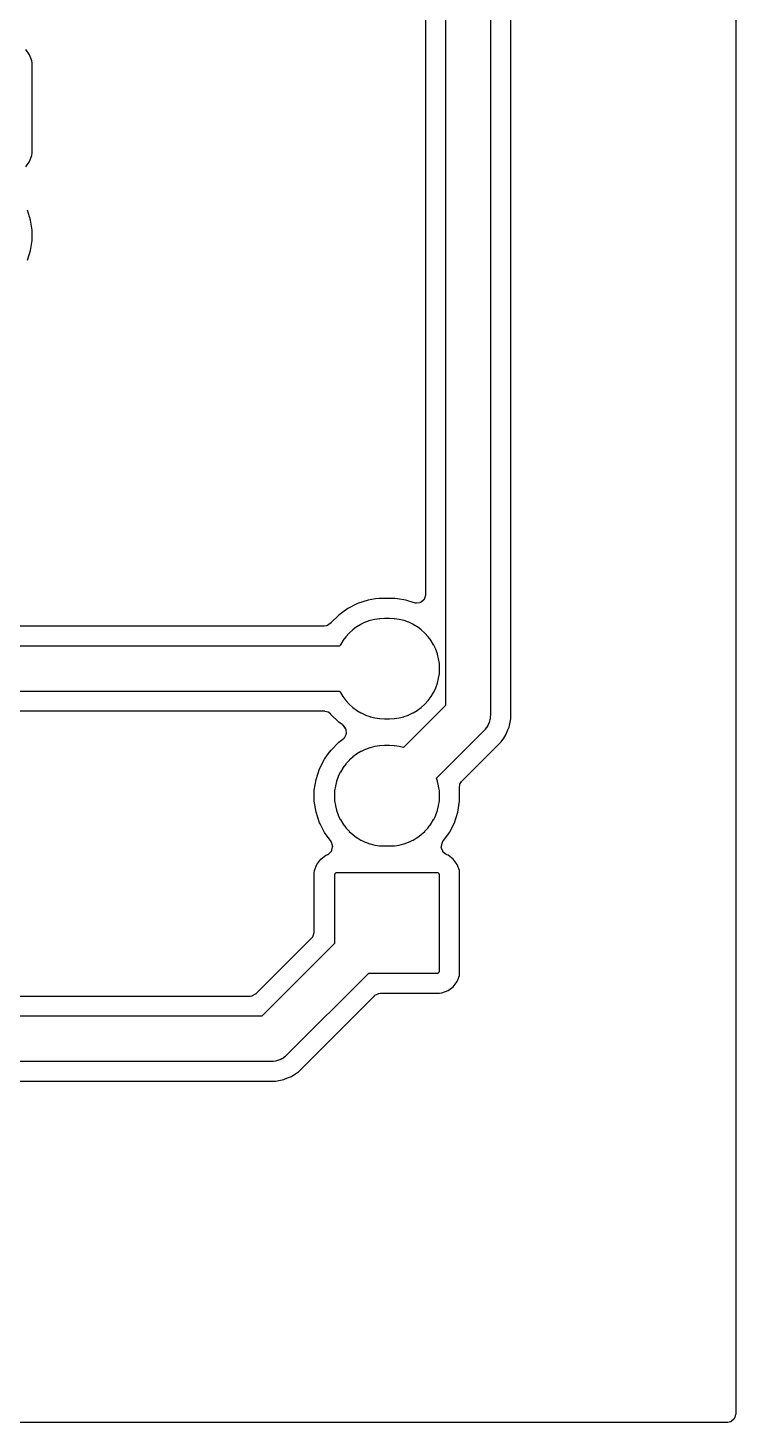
# Model space of a CAD drawing. Header units: metres. Extents: x 60.5 to 129.5, y -129.5 to -80.5.
# Drawn here: x 115.41 to 129.55, y -129.55 to -101.7 of the extents above; entities that cross this region are included whole.
import ezdxf

# ---------------------------------------------------------------- set-up
doc = ezdxf.new("R2010")
doc.units = ezdxf.units.M

msp = doc.modelspace()

# ---------------------------------------------------------------- linework, layer by layer
for points in [[(60.625, -129.549), (129.375, -129.549), (129.377, -129.549), (129.378, -129.549), (129.379, -129.549), (129.38, -129.549), (129.381, -129.549), (129.383, -129.549), (129.384, -129.549), (129.385, -129.549), (129.386, -129.548), (129.438, -129.537), (129.439, -129.537), (129.44, -129.537), (129.441, -129.536), (129.442, -129.536), (129.444, -129.535), (129.445, -129.535), (129.446, -129.535), (129.447, -129.534), (129.448, -129.534), (129.449, -129.533), (129.451, -129.532), (129.452, -129.532), (129.453, -129.531), (129.454, -129.531), (129.455, -129.53), (129.456, -129.529), (129.457, -129.528), (129.458, -129.528), (129.459, -129.527), (129.46, -129.526), (129.513, -129.48), (129.513, -129.48), (129.514, -129.479), (129.515, -129.478), (129.516, -129.477), (129.517, -129.476), (129.518, -129.475), (129.519, -129.474), (129.519, -129.473), (129.52, -129.472), (129.521, -129.471), (129.522, -129.47), (129.522, -129.469), (129.523, -129.468), (129.523, -129.467), (129.524, -129.466), (129.525, -129.465), (129.525, -129.464), (129.526, -129.462), (129.526, -129.461), (129.527, -129.46), (129.527, -129.459), (129.527, -129.458), (129.528, -129.457), (129.547, -129.39), (129.548, -129.388), (129.548, -129.387), (129.548, -129.386), (129.549, -129.385), (129.549, -129.384), (129.549, -129.383), (129.549, -129.381), (129.549, -129.38), (129.549, -129.379), (129.549, -129.378), (129.549, -129.377), (129.549, -129.375), (129.549, -80.625)], [(100.233, -122.741), (120.354, -122.741), (120.518, -122.708), (120.595, -122.676), (120.673, -122.644), (120.759, -122.586), (120.812, -122.551), (122.329, -121.034), (122.33, -121.033), (122.331, -121.032), (122.331, -121.032), (122.332, -121.031), (122.333, -121.03), (122.334, -121.029), (122.335, -121.029), (122.336, -121.028), (122.337, -121.027), (122.338, -121.027), (122.339, -121.026), (122.34, -121.025), (122.402, -120.992), (122.403, -120.991), (122.404, -120.991), (122.405, -120.99), (122.406, -120.99), (122.407, -120.989), (122.408, -120.989), (122.409, -120.988), (122.411, -120.988), (122.412, -120.988), (122.413, -120.987), (122.414, -120.987), (122.415, -120.987), (122.417, -120.987), (122.418, -120.986), (122.419, -120.986), (122.42, -120.986), (122.447, -120.983), (122.448, -120.983), (122.449, -120.983), (122.451, -120.983), (122.452, -120.983), (123.625, -120.983), (123.676, -120.978), (123.798, -120.932), (123.902, -120.854), (123.979, -120.751), (124.025, -120.628), (124.03, -120.578), (124.03, -118.582), (124.025, -118.532), (123.979, -118.409), (123.902, -118.306), (123.798, -118.228), (123.777, -118.22), (123.776, -118.22), (123.775, -118.219), (123.774, -118.219), (123.773, -118.218), (123.772, -118.218), (123.77, -118.217), (123.769, -118.217), (123.768, -118.216), (123.767, -118.215), (123.766, -118.215), (123.765, -118.214), (123.764, -118.213), (123.709, -118.171), (123.708, -118.171), (123.707, -118.17), (123.706, -118.169), (123.705, -118.168), (123.704, -118.167), (123.703, -118.167), (123.702, -118.166), (123.701, -118.165), (123.7, -118.164), (123.7, -118.163), (123.699, -118.162), (123.698, -118.161), (123.697, -118.16), (123.697, -118.159), (123.696, -118.158), (123.695, -118.157), (123.695, -118.156), (123.694, -118.155), (123.694, -118.153), (123.693, -118.152), (123.693, -118.151), (123.692, -118.15), (123.692, -118.149), (123.667, -118.083), (123.667, -118.082), (123.666, -118.081), (123.666, -118.08), (123.666, -118.079), (123.665, -118.078), (123.665, -118.076), (123.665, -118.075), (123.665, -118.074), (123.665, -118.073), (123.664, -118.071), (123.664, -118.07), (123.664, -118.069), (123.664, -118.068), (123.664, -118.066), (123.664, -118.065), (123.664, -118.064), (123.664, -118.063), (123.664, -118.061), (123.664, -118.06), (123.665, -118.059), (123.665, -118.058), (123.665, -118.057), (123.665, -118.055), (123.68, -117.987), (123.68, -117.986), (123.681, -117.985), (123.681, -117.983), (123.681, -117.982), (123.682, -117.981), (123.682, -117.98), (123.683, -117.979), (123.683, -117.978), (123.684, -117.976), (123.684, -117.975), (123.685, -117.974), (123.685, -117.973), (123.686, -117.972), (123.687, -117.971), (123.695, -117.958), (123.696, -117.957), (123.696, -117.956), (123.697, -117.955), (123.827, -117.775), (123.928, -117.579), (123.996, -117.369), (124.03, -117.15), (124.03, -116.93), (124.026, -116.899), (124.025, -116.897), (124.025, -116.896), (124.025, -116.895), (124.025, -116.894), (124.025, -116.893), (124.025, -116.892), (124.025, -116.89), (124.025, -116.889), (124.025, -116.888), (124.025, -116.887), (124.025, -116.886), (124.025, -116.884), (124.034, -116.815), (124.035, -116.814), (124.035, -116.813), (124.035, -116.811), (124.035, -116.81), (124.036, -116.809), (124.036, -116.808), (124.036, -116.807), (124.037, -116.805), (124.037, -116.804), (124.037, -116.803), (124.038, -116.802), (124.038, -116.801), (124.039, -116.8), (124.039, -116.799), (124.04, -116.798), (124.041, -116.796), (124.041, -116.795), (124.042, -116.794), (124.043, -116.793), (124.068, -116.756), (124.069, -116.755), (124.07, -116.754), (124.071, -116.753), (124.071, -116.752), (124.072, -116.751), (124.073, -116.75), (124.074, -116.749), (124.074, -116.748), (124.862, -115.961), (124.91, -115.889), (124.955, -115.822), (124.995, -115.724), (125.019, -115.667), (125.052, -115.503), (125.052, -89.117)], [(123.751, -89.387), (123.751, -115.233), (122.906, -116.077), (122.825, -116.057), (122.824, -116.057), (122.823, -116.057), (122.822, -116.057), (122.821, -116.056), (122.728, -116.043), (122.727, -116.042), (122.726, -116.042), (122.725, -116.042), (122.723, -116.042), (122.63, -116.038), (122.629, -116.038), (122.627, -116.038), (122.533, -116.038), (122.531, -116.038), (122.53, -116.038), (122.437, -116.042), (122.435, -116.042), (122.434, -116.042), (122.433, -116.042), (122.432, -116.043), (122.339, -116.056), (122.338, -116.057), (122.337, -116.057), (122.336, -116.057), (122.335, -116.057), (122.244, -116.08), (122.243, -116.08), (122.241, -116.081), (122.24, -116.081), (122.239, -116.081), (122.151, -116.113), (122.15, -116.113), (122.149, -116.114), (122.148, -116.114), (122.147, -116.115), (122.062, -116.155), (122.061, -116.155), (122.06, -116.156), (122.059, -116.156), (122.058, -116.157), (121.978, -116.205), (121.977, -116.206), (121.976, -116.206), (121.975, -116.207), (121.974, -116.208), (121.898, -116.264), (121.897, -116.264), (121.897, -116.265), (121.896, -116.266), (121.895, -116.267), (121.825, -116.329), (121.825, -116.33), (121.824, -116.331), (121.823, -116.332), (121.822, -116.333), (121.759, -116.402), (121.758, -116.403), (121.758, -116.404), (121.757, -116.405), (121.756, -116.406), (121.7, -116.481), (121.7, -116.482), (121.699, -116.483), (121.698, -116.484), (121.698, -116.485), (121.65, -116.565), (121.649, -116.566), (121.648, -116.567), (121.648, -116.569), (121.647, -116.57), (121.607, -116.654), (121.607, -116.655), (121.606, -116.656), (121.606, -116.657), (121.605, -116.659), (121.574, -116.747), (121.574, -116.748), (121.573, -116.749), (121.573, -116.75), (121.573, -116.751), (121.55, -116.842), (121.55, -116.843), (121.549, -116.844), (121.549, -116.846), (121.549, -116.847), (121.535, -116.939), (121.535, -116.941), (121.535, -116.942), (121.535, -116.943), (121.535, -116.944), (121.53, -117.038), (121.53, -117.039), (121.53, -117.04), (121.53, -117.041), (121.53, -117.042), (121.535, -117.136), (121.535, -117.137), (121.535, -117.138), (121.535, -117.139), (121.535, -117.141), (121.549, -117.233), (121.549, -117.234), (121.549, -117.236), (121.55, -117.237), (121.55, -117.238), (121.573, -117.329), (121.573, -117.33), (121.573, -117.331), (121.574, -117.332), (121.574, -117.333), (121.605, -117.421), (121.606, -117.423), (121.606, -117.424), (121.607, -117.425), (121.607, -117.426), (121.647, -117.51), (121.648, -117.511), (121.648, -117.513), (121.649, -117.514), (121.65, -117.515), (121.698, -117.595), (121.698, -117.596), (121.699, -117.597), (121.7, -117.598), (121.7, -117.599), (121.756, -117.674), (121.757, -117.675), (121.758, -117.676), (121.758, -117.677), (121.759, -117.678), (121.822, -117.747), (121.823, -117.748), (121.824, -117.749), (121.825, -117.75), (121.825, -117.751), (121.895, -117.813), (121.896, -117.814), (121.897, -117.815), (121.897, -117.816), (121.898, -117.816), (121.974, -117.872), (121.975, -117.873), (121.976, -117.874), (121.977, -117.874), (121.978, -117.875), (122.058, -117.923), (122.059, -117.924), (122.06, -117.924), (122.061, -117.925), (122.062, -117.925), (122.147, -117.965), (122.148, -117.966), (122.149, -117.966), (122.15, -117.967), (122.151, -117.967), (122.239, -117.999), (122.24, -117.999), (122.241, -117.999), (122.243, -118), (122.244, -118), (122.335, -118.023), (122.336, -118.023), (122.337, -118.023), (122.338, -118.023), (122.339, -118.024), (122.432, -118.037), (122.433, -118.038), (122.434, -118.038), (122.435, -118.038), (122.437, -118.038), (122.53, -118.042), (122.531, -118.042), (122.533, -118.042)], [(122.533, -118.042), (122.627, -118.042), (122.629, -118.042), (122.63, -118.042), (122.723, -118.038), (122.725, -118.038), (122.726, -118.038), (122.727, -118.038), (122.728, -118.037), (122.821, -118.024), (122.822, -118.023), (122.823, -118.023), (122.824, -118.023), (122.825, -118.023), (122.916, -118), (122.917, -118), (122.919, -117.999), (122.92, -117.999), (122.921, -117.999), (123.009, -117.967), (123.01, -117.967), (123.011, -117.966), (123.012, -117.966), (123.013, -117.965), (123.098, -117.925), (123.099, -117.925), (123.1, -117.924), (123.101, -117.924), (123.102, -117.923), (123.182, -117.875), (123.183, -117.874), (123.184, -117.874), (123.185, -117.873), (123.186, -117.872), (123.262, -117.816), (123.263, -117.816), (123.263, -117.815), (123.264, -117.814), (123.265, -117.813), (123.335, -117.751), (123.335, -117.75), (123.336, -117.749), (123.337, -117.748), (123.338, -117.747), (123.401, -117.678), (123.402, -117.677), (123.402, -117.676), (123.403, -117.675), (123.404, -117.674), (123.46, -117.599), (123.46, -117.598), (123.461, -117.597), (123.462, -117.596), (123.462, -117.595), (123.51, -117.515), (123.511, -117.514), (123.512, -117.513), (123.512, -117.511), (123.513, -117.51), (123.553, -117.426), (123.553, -117.425), (123.554, -117.424), (123.554, -117.423), (123.555, -117.421), (123.586, -117.333), (123.586, -117.332), (123.587, -117.331), (123.587, -117.33), (123.587, -117.329), (123.61, -117.238), (123.61, -117.237), (123.611, -117.236), (123.611, -117.234), (123.611, -117.233), (123.625, -117.141), (123.625, -117.139), (123.625, -117.138), (123.625, -117.137), (123.625, -117.136), (123.63, -117.042), (123.63, -117.041), (123.63, -117.04), (123.63, -117.039), (123.63, -117.038), (123.625, -116.944), (123.625, -116.943), (123.625, -116.942), (123.625, -116.941), (123.625, -116.939), (123.611, -116.847), (123.611, -116.846), (123.611, -116.844), (123.61, -116.843), (123.61, -116.842), (123.587, -116.751), (123.587, -116.75), (123.587, -116.749), (123.586, -116.748), (123.586, -116.747), (123.566, -116.691), (124.519, -115.737), (124.52, -115.736), (124.521, -115.736), (124.547, -115.706), (124.548, -115.706), (124.549, -115.705), (124.55, -115.704), (124.551, -115.703), (124.574, -115.671), (124.575, -115.67), (124.575, -115.669), (124.576, -115.668), (124.577, -115.667), (124.597, -115.633), (124.597, -115.632), (124.598, -115.631), (124.599, -115.63), (124.599, -115.629), (124.616, -115.594), (124.616, -115.592), (124.617, -115.591), (124.617, -115.59), (124.618, -115.589), (124.631, -115.552), (124.631, -115.551), (124.632, -115.55), (124.632, -115.549), (124.632, -115.547), (124.642, -115.509), (124.642, -115.508), (124.643, -115.507), (124.643, -115.506), (124.643, -115.504), (124.649, -115.466), (124.649, -115.464), (124.649, -115.463), (124.649, -115.462), (124.649, -115.461), (124.651, -115.421), (124.651, -115.42), (124.651, -115.419), (124.651, -89.201)], [(123.35, -89.625), (123.35, -113.02), (123.35, -113.021), (123.35, -113.023), (123.35, -113.024), (123.35, -113.025), (123.35, -113.026), (123.35, -113.027), (123.35, -113.029), (123.35, -113.03), (123.349, -113.031), (123.349, -113.032), (123.349, -113.033), (123.348, -113.034), (123.329, -113.101), (123.328, -113.103), (123.328, -113.104), (123.328, -113.105), (123.327, -113.106), (123.327, -113.107), (123.326, -113.108), (123.326, -113.109), (123.325, -113.111), (123.324, -113.112), (123.324, -113.113), (123.323, -113.114), (123.323, -113.115), (123.322, -113.116), (123.321, -113.117), (123.32, -113.118), (123.32, -113.119), (123.319, -113.12), (123.318, -113.121), (123.317, -113.122), (123.316, -113.123), (123.315, -113.123), (123.314, -113.124), (123.314, -113.125), (123.261, -113.171), (123.26, -113.172), (123.259, -113.172), (123.258, -113.173), (123.257, -113.174), (123.256, -113.175), (123.255, -113.175), (123.254, -113.176), (123.253, -113.177), (123.252, -113.177), (123.25, -113.178), (123.249, -113.178), (123.248, -113.179), (123.247, -113.179), (123.246, -113.18), (123.245, -113.18), (123.244, -113.181), (123.242, -113.181), (123.241, -113.181), (123.24, -113.182), (123.239, -113.182), (123.238, -113.182), (123.236, -113.182), (123.235, -113.183), (123.166, -113.192), (123.165, -113.193), (123.164, -113.193), (123.162, -113.193), (123.161, -113.193), (123.16, -113.193), (123.159, -113.193), (123.157, -113.193), (123.156, -113.193), (123.155, -113.193), (123.154, -113.193), (123.152, -113.193), (123.151, -113.192), (123.15, -113.192), (123.149, -113.192), (123.148, -113.192), (123.127, -113.187), (123.125, -113.187), (123.124, -113.186), (123.123, -113.186), (122.956, -113.132), (122.791, -113.105), (122.738, -113.097), (122.422, -113.097), (122.351, -113.108), (122.204, -113.132), (121.994, -113.2), (121.797, -113.3), (121.695, -113.374), (121.619, -113.43), (121.461, -113.587), (121.46, -113.589), (121.459, -113.589), (121.458, -113.59), (121.458, -113.591), (121.457, -113.592), (121.456, -113.593), (121.455, -113.594), (121.454, -113.594), (121.453, -113.595), (121.452, -113.596), (121.451, -113.597), (121.45, -113.597), (121.45, -113.598), (121.449, -113.598), (121.448, -113.599), (121.391, -113.636), (121.39, -113.637), (121.389, -113.637), (121.388, -113.638), (121.387, -113.639), (121.386, -113.639), (121.385, -113.64), (121.383, -113.64), (121.382, -113.641), (121.381, -113.641), (121.38, -113.641), (121.379, -113.642), (121.378, -113.642), (121.377, -113.642), (121.375, -113.643), (121.374, -113.643), (121.373, -113.643), (121.372, -113.644), (121.371, -113.644), (121.335, -113.649), (121.334, -113.649), (121.333, -113.649), (121.331, -113.649), (121.33, -113.649), (121.329, -113.649), (121.328, -113.649), (104.576, -113.649)], [(115.367, -104.477), (115.444, -104.373), (115.49, -104.251), (115.495, -104.2), (115.495, -102.41), (115.49, -102.359), (115.482, -102.338), (115.444, -102.237), (115.367, -102.133)], [(115.4, -106.344), (115.463, -106.15), (115.495, -105.947), (115.495, -105.743), (115.463, -105.54), (115.4, -105.346)], [(104.846, -114.95), (121.638, -114.95), (121.647, -114.97), (121.648, -114.971), (121.648, -114.973), (121.649, -114.974), (121.65, -114.975), (121.698, -115.055), (121.698, -115.056), (121.699, -115.057), (121.7, -115.058), (121.7, -115.059), (121.756, -115.134), (121.757, -115.135), (121.758, -115.136), (121.758, -115.137), (121.759, -115.138), (121.822, -115.207), (121.823, -115.208), (121.824, -115.209), (121.825, -115.21), (121.825, -115.211), (121.895, -115.273), (121.896, -115.274), (121.897, -115.275), (121.897, -115.276), (121.898, -115.276), (121.974, -115.332), (121.975, -115.333), (121.976, -115.334), (121.977, -115.334), (121.978, -115.335), (122.058, -115.383), (122.059, -115.384), (122.06, -115.384), (122.061, -115.385), (122.062, -115.385), (122.147, -115.425), (122.148, -115.426), (122.149, -115.426), (122.15, -115.427), (122.151, -115.427), (122.239, -115.459), (122.24, -115.459), (122.241, -115.459), (122.243, -115.46), (122.244, -115.46), (122.335, -115.483), (122.336, -115.483), (122.337, -115.483), (122.338, -115.483), (122.339, -115.484), (122.432, -115.497), (122.433, -115.498), (122.434, -115.498), (122.435, -115.498), (122.437, -115.498), (122.53, -115.502), (122.531, -115.502), (122.533, -115.502), (122.627, -115.502), (122.629, -115.502), (122.63, -115.502), (122.723, -115.498), (122.725, -115.498), (122.726, -115.498), (122.727, -115.498), (122.728, -115.497), (122.821, -115.484), (122.822, -115.483), (122.823, -115.483), (122.824, -115.483), (122.825, -115.483), (122.916, -115.46), (122.917, -115.46), (122.919, -115.459), (122.92, -115.459), (122.921, -115.459), (123.009, -115.427), (123.01, -115.427), (123.011, -115.426), (123.012, -115.426), (123.013, -115.425), (123.098, -115.385), (123.099, -115.385), (123.1, -115.384), (123.101, -115.384), (123.102, -115.383), (123.182, -115.335), (123.183, -115.334), (123.184, -115.334), (123.185, -115.333), (123.186, -115.332), (123.262, -115.276), (123.263, -115.276), (123.263, -115.275), (123.264, -115.274), (123.265, -115.273), (123.335, -115.211), (123.335, -115.21), (123.336, -115.209), (123.337, -115.208), (123.338, -115.207), (123.401, -115.138), (123.402, -115.137), (123.402, -115.136), (123.403, -115.135), (123.404, -115.134), (123.46, -115.059), (123.46, -115.058), (123.461, -115.057), (123.462, -115.056), (123.462, -115.055), (123.51, -114.975), (123.511, -114.974), (123.512, -114.973), (123.512, -114.971), (123.513, -114.97), (123.553, -114.886), (123.553, -114.885), (123.554, -114.884), (123.554, -114.883), (123.555, -114.881), (123.586, -114.793), (123.586, -114.792), (123.587, -114.791), (123.587, -114.79), (123.587, -114.789), (123.61, -114.698), (123.61, -114.697), (123.611, -114.696), (123.611, -114.694), (123.611, -114.693), (123.625, -114.601), (123.625, -114.599), (123.625, -114.598), (123.625, -114.597), (123.625, -114.596), (123.63, -114.502), (123.63, -114.501), (123.63, -114.5), (123.63, -114.499), (123.63, -114.498), (123.625, -114.404), (123.625, -114.403), (123.625, -114.402), (123.625, -114.401), (123.625, -114.399), (123.611, -114.307), (123.611, -114.306), (123.611, -114.304), (123.61, -114.303), (123.61, -114.302), (123.587, -114.211), (123.587, -114.21), (123.587, -114.209), (123.586, -114.208), (123.586, -114.207), (123.555, -114.119), (123.554, -114.117), (123.554, -114.116), (123.553, -114.115), (123.553, -114.114), (123.513, -114.03), (123.512, -114.029), (123.512, -114.027), (123.511, -114.026), (123.51, -114.025), (123.462, -113.945), (123.462, -113.944), (123.461, -113.943), (123.46, -113.942), (123.46, -113.941), (123.404, -113.866), (123.403, -113.865), (123.402, -113.864), (123.402, -113.863), (123.401, -113.862), (123.338, -113.793), (123.337, -113.792), (123.336, -113.791), (123.335, -113.79), (123.335, -113.789), (123.265, -113.727), (123.264, -113.726), (123.263, -113.725), (123.263, -113.724), (123.262, -113.724), (123.186, -113.668), (123.185, -113.667), (123.184, -113.666), (123.183, -113.666), (123.182, -113.665), (123.102, -113.617), (123.101, -113.616), (123.1, -113.616), (123.099, -113.615), (123.098, -113.615), (123.013, -113.575), (123.012, -113.574), (123.011, -113.574), (123.01, -113.573), (123.009, -113.573), (122.921, -113.541), (122.92, -113.541), (122.919, -113.541), (122.917, -113.54), (122.916, -113.54), (122.825, -113.517), (122.824, -113.517), (122.823, -113.517), (122.822, -113.517), (122.821, -113.516), (122.728, -113.503), (122.727, -113.502), (122.726, -113.502), (122.725, -113.502), (122.723, -113.502), (122.63, -113.498), (122.629, -113.498), (122.627, -113.498), (122.533, -113.498), (122.531, -113.498), (122.53, -113.498), (122.437, -113.502), (122.435, -113.502), (122.434, -113.502), (122.433, -113.502), (122.432, -113.503), (122.339, -113.516), (122.338, -113.517), (122.337, -113.517), (122.336, -113.517), (122.335, -113.517), (122.244, -113.54), (122.243, -113.54), (122.241, -113.541), (122.24, -113.541), (122.239, -113.541), (122.151, -113.573), (122.15, -113.573), (122.149, -113.574), (122.148, -113.574), (122.147, -113.575), (122.062, -113.615), (122.061, -113.615), (122.06, -113.616), (122.059, -113.616), (122.058, -113.617), (121.978, -113.665), (121.977, -113.666), (121.976, -113.666), (121.975, -113.667), (121.974, -113.668), (121.898, -113.724), (121.897, -113.724), (121.897, -113.725), (121.896, -113.726), (121.895, -113.727), (121.825, -113.789), (121.825, -113.79), (121.824, -113.791), (121.823, -113.792), (121.822, -113.793), (121.759, -113.862), (121.758, -113.863), (121.758, -113.864), (121.757, -113.865), (121.756, -113.866), (121.7, -113.941), (121.7, -113.942), (121.699, -113.943), (121.698, -113.944), (121.698, -113.945), (121.65, -114.025), (121.649, -114.026), (121.648, -114.027), (121.648, -114.029), (121.647, -114.03), (121.638, -114.05), (104.66, -114.05)], [(100.233, -121.039), (119.846, -121.039), (119.847, -121.039), (119.848, -121.039), (119.85, -121.039), (119.851, -121.039), (119.877, -121.036), (119.879, -121.036), (119.88, -121.036), (119.881, -121.036), (119.882, -121.036), (119.883, -121.035), (119.885, -121.035), (119.886, -121.035), (119.887, -121.034), (119.888, -121.034), (119.889, -121.034), (119.89, -121.033), (119.892, -121.033), (119.893, -121.032), (119.894, -121.032), (119.895, -121.031), (119.896, -121.031), (119.957, -120.997), (119.958, -120.996), (119.959, -120.996), (119.96, -120.995), (119.961, -120.995), (119.962, -120.994), (119.963, -120.993), (119.964, -120.992), (119.965, -120.992), (119.966, -120.991), (119.967, -120.99), (119.968, -120.989), (119.969, -120.989), (121.079, -119.879), (121.079, -119.878), (121.08, -119.877), (121.081, -119.876), (121.082, -119.875), (121.099, -119.854), (121.1, -119.853), (121.1, -119.852), (121.101, -119.851), (121.102, -119.85), (121.102, -119.849), (121.103, -119.848), (121.104, -119.847), (121.104, -119.846), (121.105, -119.845), (121.105, -119.844), (121.106, -119.843), (121.106, -119.841), (121.107, -119.84), (121.107, -119.839), (121.107, -119.838), (121.108, -119.837), (121.127, -119.77), (121.128, -119.769), (121.128, -119.767), (121.128, -119.766), (121.129, -119.765), (121.129, -119.764), (121.129, -119.763), (121.129, -119.762), (121.129, -119.76), (121.129, -119.759), (121.129, -119.758), (121.129, -119.757), (121.129, -119.756), (121.129, -118.582), (121.135, -118.532), (121.181, -118.409), (121.258, -118.306), (121.362, -118.228), (121.383, -118.22), (121.384, -118.22), (121.385, -118.219), (121.386, -118.219), (121.401, -118.212), (121.402, -118.212), (121.403, -118.211), (121.404, -118.211), (121.405, -118.21), (121.406, -118.21), (121.407, -118.209), (121.408, -118.208), (121.409, -118.207), (121.41, -118.207), (121.411, -118.206), (121.412, -118.205), (121.413, -118.204), (121.414, -118.204), (121.415, -118.203), (121.465, -118.154), (121.466, -118.153), (121.467, -118.152), (121.468, -118.151), (121.468, -118.15), (121.469, -118.149), (121.47, -118.148), (121.471, -118.147), (121.471, -118.146), (121.472, -118.145), (121.473, -118.144), (121.473, -118.143), (121.474, -118.142), (121.475, -118.141), (121.475, -118.14), (121.476, -118.139), (121.476, -118.138), (121.477, -118.137), (121.477, -118.135), (121.478, -118.134), (121.478, -118.133), (121.478, -118.132), (121.479, -118.131), (121.479, -118.129), (121.495, -118.061), (121.495, -118.06), (121.495, -118.059), (121.495, -118.058), (121.496, -118.056), (121.496, -118.055), (121.496, -118.054), (121.496, -118.053), (121.496, -118.052), (121.496, -118.05), (121.496, -118.049), (121.496, -118.048), (121.496, -118.047), (121.496, -118.045), (121.496, -118.044), (121.495, -118.043), (121.495, -118.042), (121.495, -118.04), (121.495, -118.039), (121.495, -118.038), (121.494, -118.037), (121.494, -118.036), (121.493, -118.034), (121.493, -118.033), (121.47, -117.967), (121.469, -117.966), (121.469, -117.965), (121.468, -117.964), (121.468, -117.963), (121.467, -117.962), (121.467, -117.961), (121.466, -117.96), (121.466, -117.959), (121.465, -117.958), (121.464, -117.957), (121.464, -117.956), (121.463, -117.955), (121.333, -117.775), (121.245, -117.603), (121.232, -117.579), (121.164, -117.369), (121.129, -117.15), (121.129, -116.93), (121.164, -116.711), (121.232, -116.501), (121.333, -116.305), (121.407, -116.202), (121.462, -116.126), (121.619, -115.97), (121.7, -115.911), (121.701, -115.91), (121.702, -115.909), (121.703, -115.908), (121.719, -115.894), (121.72, -115.893), (121.721, -115.893), (121.722, -115.892), (121.723, -115.891), (121.724, -115.89), (121.724, -115.889), (121.725, -115.888), (121.726, -115.887), (121.727, -115.886), (121.727, -115.885), (121.728, -115.884), (121.729, -115.883), (121.729, -115.882), (121.73, -115.881), (121.731, -115.88), (121.763, -115.818), (121.764, -115.817), (121.764, -115.816), (121.765, -115.815), (121.765, -115.813), (121.766, -115.812), (121.766, -115.811), (121.767, -115.81), (121.767, -115.809), (121.767, -115.808), (121.768, -115.806), (121.768, -115.805), (121.768, -115.804), (121.768, -115.803), (121.769, -115.801), (121.769, -115.8), (121.769, -115.799), (121.769, -115.798), (121.769, -115.797), (121.769, -115.795), (121.769, -115.794), (121.769, -115.793), (121.769, -115.792), (121.769, -115.79), (121.763, -115.721), (121.763, -115.719), (121.763, -115.718), (121.762, -115.717), (121.762, -115.716), (121.762, -115.715), (121.762, -115.713), (121.761, -115.712), (121.761, -115.711), (121.761, -115.71), (121.76, -115.709), (121.76, -115.707), (121.759, -115.706), (121.759, -115.705), (121.758, -115.704), (121.758, -115.703), (121.757, -115.702), (121.757, -115.701), (121.756, -115.7), (121.756, -115.699), (121.755, -115.698), (121.754, -115.696), (121.753, -115.695), (121.753, -115.694), (121.71, -115.639), (121.709, -115.638), (121.709, -115.637), (121.708, -115.636), (121.707, -115.636), (121.706, -115.635), (121.705, -115.634), (121.704, -115.633), (121.704, -115.632), (121.703, -115.631), (121.702, -115.631), (121.701, -115.63), (121.7, -115.629), (121.685, -115.618), (121.619, -115.57), (121.461, -115.413), (121.46, -115.411), (121.459, -115.411), (121.458, -115.41), (121.458, -115.409), (121.457, -115.408), (121.456, -115.407), (121.455, -115.406), (121.428, -115.383), (121.427, -115.382), (121.426, -115.381), (121.425, -115.38), (121.424, -115.38), (121.423, -115.379), (121.422, -115.378), (121.421, -115.378), (121.42, -115.377), (121.419, -115.376), (121.418, -115.376), (121.417, -115.375), (121.416, -115.375), (121.414, -115.374), (121.413, -115.374), (121.412, -115.373), (121.411, -115.373), (121.41, -115.373), (121.409, -115.372), (121.342, -115.353), (121.341, -115.352), (121.339, -115.352), (121.338, -115.352), (121.337, -115.351), (121.336, -115.351), (121.335, -115.351), (121.334, -115.351), (121.332, -115.351), (121.331, -115.351), (121.33, -115.351), (121.329, -115.351), (121.328, -115.351), (105.084, -115.351)], [(99.989, -122.34), (120.27, -122.34), (120.271, -122.34), (120.272, -122.34), (120.312, -122.338), (120.313, -122.338), (120.314, -122.338), (120.315, -122.338), (120.317, -122.338), (120.355, -122.332), (120.357, -122.332), (120.358, -122.332), (120.359, -122.331), (120.36, -122.331), (120.398, -122.321), (120.4, -122.321), (120.401, -122.321), (120.402, -122.32), (120.403, -122.32), (120.44, -122.307), (120.441, -122.306), (120.442, -122.306), (120.443, -122.305), (120.445, -122.305), (120.48, -122.288), (120.481, -122.288), (120.482, -122.287), (120.483, -122.286), (120.484, -122.286), (120.518, -122.266), (120.519, -122.265), (120.52, -122.264), (120.521, -122.264), (120.522, -122.263), (120.554, -122.24), (120.555, -122.239), (120.556, -122.238), (120.557, -122.237), (120.557, -122.236), (120.587, -122.21), (120.587, -122.209), (120.588, -122.208), (122.214, -120.582), (123.58, -120.582), (123.581, -120.582), (123.582, -120.582), (123.584, -120.582), (123.585, -120.582), (123.586, -120.582), (123.587, -120.582), (123.589, -120.582), (123.59, -120.582), (123.591, -120.581), (123.592, -120.581), (123.593, -120.581), (123.595, -120.58), (123.596, -120.58), (123.597, -120.58), (123.598, -120.579), (123.599, -120.579), (123.6, -120.578), (123.601, -120.578), (123.602, -120.577), (123.604, -120.577), (123.605, -120.576), (123.606, -120.575), (123.607, -120.575), (123.608, -120.574), (123.609, -120.573), (123.61, -120.573), (123.611, -120.572), (123.612, -120.571), (123.613, -120.57), (123.614, -120.57), (123.614, -120.569), (123.615, -120.568), (123.616, -120.567), (123.617, -120.566), (123.618, -120.565), (123.619, -120.564), (123.619, -120.563), (123.62, -120.562), (123.621, -120.561), (123.622, -120.56), (123.622, -120.559), (123.623, -120.558), (123.624, -120.557), (123.624, -120.556), (123.625, -120.555), (123.625, -120.554), (123.626, -120.553), (123.626, -120.552), (123.627, -120.55), (123.627, -120.549), (123.627, -120.548), (123.628, -120.547), (123.628, -120.546), (123.629, -120.545), (123.629, -120.543), (123.629, -120.542), (123.629, -120.541), (123.629, -120.54), (123.63, -120.539), (123.63, -120.537), (123.63, -120.536), (123.63, -120.535), (123.63, -120.534), (123.63, -120.532), (123.63, -118.628), (123.63, -118.626), (123.63, -118.625), (123.63, -118.624), (123.63, -118.623), (123.63, -118.621), (123.629, -118.62), (123.629, -118.619), (123.629, -118.618), (123.629, -118.617), (123.629, -118.615), (123.628, -118.614), (123.628, -118.613), (123.627, -118.612), (123.627, -118.611), (123.627, -118.61), (123.626, -118.608), (123.626, -118.607), (123.625, -118.606), (123.625, -118.605), (123.624, -118.604), (123.624, -118.603), (123.623, -118.602), (123.622, -118.601), (123.622, -118.6), (123.621, -118.599), (123.62, -118.598), (123.619, -118.597), (123.619, -118.596), (123.618, -118.595), (123.617, -118.594), (123.616, -118.593), (123.615, -118.592), (123.614, -118.591), (123.614, -118.59), (123.613, -118.59), (123.612, -118.589), (123.611, -118.588), (123.61, -118.587), (123.609, -118.587), (123.608, -118.586), (123.607, -118.585), (123.606, -118.585), (123.605, -118.584), (123.604, -118.583), (123.602, -118.583), (123.601, -118.582), (123.6, -118.582), (123.599, -118.581), (123.598, -118.581), (123.597, -118.58), (123.596, -118.58), (123.595, -118.58), (123.593, -118.579), (123.592, -118.579), (123.591, -118.579), (123.59, -118.578), (123.589, -118.578), (123.587, -118.578), (123.586, -118.578), (123.585, -118.578), (123.584, -118.578), (123.582, -118.578), (123.581, -118.578), (123.58, -118.578), (121.58, -118.578), (121.579, -118.578), (121.578, -118.578), (121.576, -118.578), (121.575, -118.578), (121.574, -118.578), (121.573, -118.578), (121.571, -118.578), (121.57, -118.578), (121.569, -118.579), (121.568, -118.579), (121.567, -118.579), (121.565, -118.58), (121.564, -118.58), (121.563, -118.58), (121.562, -118.581), (121.561, -118.581), (121.56, -118.582), (121.559, -118.582), (121.558, -118.583), (121.556, -118.583), (121.555, -118.584), (121.554, -118.585), (121.553, -118.585), (121.552, -118.586), (121.551, -118.587), (121.55, -118.587), (121.549, -118.588), (121.548, -118.589), (121.547, -118.59), (121.546, -118.59), (121.546, -118.591), (121.545, -118.592), (121.544, -118.593), (121.543, -118.594), (121.542, -118.595), (121.541, -118.596), (121.541, -118.597), (121.54, -118.598), (121.539, -118.599), (121.538, -118.6), (121.538, -118.601), (121.537, -118.602), (121.536, -118.603), (121.536, -118.604), (121.535, -118.605), (121.535, -118.606), (121.534, -118.607), (121.534, -118.608), (121.533, -118.61), (121.533, -118.611), (121.533, -118.612), (121.532, -118.613), (121.532, -118.614), (121.531, -118.615), (121.531, -118.617), (121.531, -118.618), (121.531, -118.619), (121.531, -118.62), (121.53, -118.621), (121.53, -118.623), (121.53, -118.624), (121.53, -118.625), (121.53, -118.626), (121.53, -118.628), (121.53, -119.993), (120.084, -121.44), (99.989, -121.44)]]:
    msp.add_lwpolyline(points)

doc.saveas('drawing.dxf')
